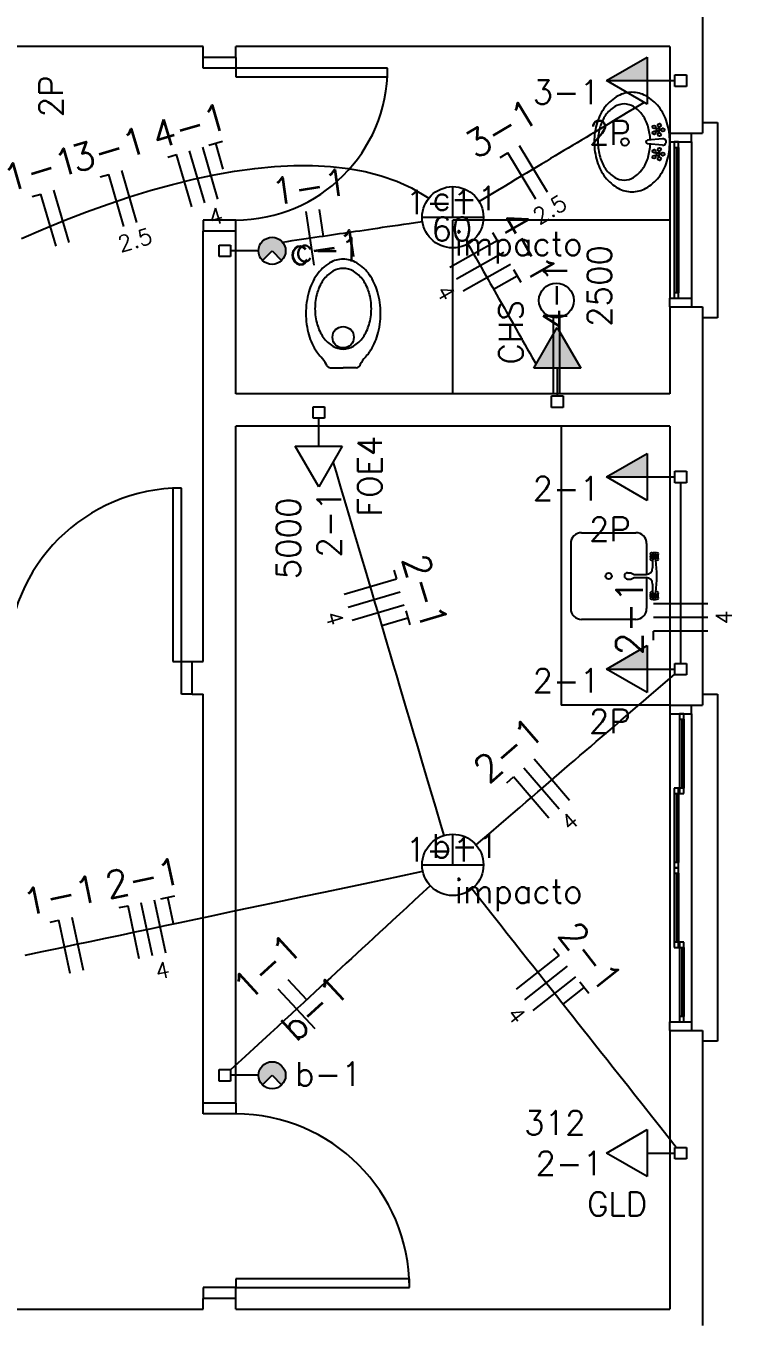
# Model space of a CAD drawing. Extents: x 241 to 398, y 106 to 179.
# Drawn here: x 329.19 to 332.44, y 114.71 to 120.69 of the extents above; entities that cross this region are included whole.
import ezdxf
from ezdxf.enums import TextEntityAlignment as Align

# ---------------------------------------------------------------- set-up
doc = ezdxf.new("R2010")
doc.units = 0
for name, color, linetype in [('ALVVISTA', 8, 'CONTINUOUS'), ('EL-CONDUTOS', 4, 'CONTINUOUS'), ('EL-FIOS', 9, 'CONTINUOUS'), ('EL-TEXTOS_FIOS', 7, 'CONTINUOUS'), ('EL-TEXTOS_PONTOS', 5, 'CONTINUOUS'), ('P-SIMBOL', 5, 'CONTINUOUS')]:
    doc.layers.add(name, color=color, linetype=linetype)
doc.styles.add('ARIAL', font='romans.shx')

msp = doc.modelspace()

# ---------------------------------------------------------------- hatches: boundary and pattern name
at = {"layer": 'P-SIMBOL'}
for points in [[(332.0468, 120.4424), (331.8593, 120.4424), (332.0468, 120.5506)], [(330.2748, 119.7016), (330.3188, 119.6576), (330.3194, 119.6576), (330.2758, 119.6131), (330.2733, 119.6151), (330.2683, 119.6216), (330.2628, 119.6316), (330.2593, 119.6396), (330.2573, 119.6496), (330.2573, 119.6641), (330.2603, 119.6781), (330.2648, 119.6891)], [(330.2748, 119.7016), (330.3188, 119.6576), (330.3194, 119.6576), (330.2758, 119.6131), (330.2733, 119.6151), (330.2683, 119.6216), (330.2628, 119.6316), (330.2593, 119.6396), (330.2573, 119.6496), (330.2573, 119.6641), (330.2603, 119.6781), (330.2648, 119.6891)], [(330.2743, 119.7009), (330.3183, 119.657), (330.3183, 119.6569), (330.3183, 119.6566), (330.3628, 119.7001), (330.3608, 119.7023), (330.3543, 119.7072), (330.3443, 119.7131), (330.3363, 119.7165), (330.3263, 119.7183), (330.3118, 119.7185), (330.2979, 119.7155), (330.2869, 119.7109), (330.2743, 119.7007)], [(330.3628, 119.7016), (330.3188, 119.6576), (330.3624, 119.6131), (330.3643, 119.6151), (330.3693, 119.6216), (330.3754, 119.6316), (330.3783, 119.6396), (330.3803, 119.6496), (330.3803, 119.6641), (330.3774, 119.6781), (330.3728, 119.6891)], [(330.3628, 119.7016), (330.3188, 119.6576), (330.3624, 119.6131), (330.3643, 119.6151), (330.3693, 119.6216), (330.3754, 119.6316), (330.3783, 119.6396), (330.3803, 119.6496), (330.3803, 119.6641), (330.3774, 119.6781), (330.3728, 119.6891)], [(331.741, 119.1168), (331.6327, 119.3043), (331.5245, 119.1168)], [(332.0468, 118.6152), (331.8593, 118.6152), (332.0468, 118.7234)], [(332.0468, 117.7296), (331.8593, 117.7296), (332.0468, 117.8378)], [(330.2748, 115.9014), (330.3188, 115.8574), (330.3194, 115.8574), (330.2758, 115.8129), (330.2733, 115.8149), (330.2683, 115.8214), (330.2628, 115.8314), (330.2593, 115.8394), (330.2573, 115.8494), (330.2573, 115.8639), (330.2603, 115.8779), (330.2648, 115.8889)], [(330.2748, 115.9014), (330.3188, 115.8574), (330.3194, 115.8574), (330.2758, 115.8129), (330.2733, 115.8149), (330.2683, 115.8214), (330.2628, 115.8314), (330.2593, 115.8394), (330.2573, 115.8494), (330.2573, 115.8639), (330.2603, 115.8779), (330.2648, 115.8889)], [(330.2743, 115.9007), (330.3183, 115.8568), (330.3183, 115.8567), (330.3183, 115.8564), (330.3628, 115.8999), (330.3608, 115.9021), (330.3543, 115.907), (330.3443, 115.9129), (330.3363, 115.9163), (330.3263, 115.9181), (330.3118, 115.9183), (330.2979, 115.9153), (330.2869, 115.9107), (330.2743, 115.9005)], [(330.3628, 115.9014), (330.3188, 115.8574), (330.3624, 115.8129), (330.3643, 115.8149), (330.3693, 115.8214), (330.3754, 115.8314), (330.3783, 115.8394), (330.3803, 115.8494), (330.3803, 115.8639), (330.3774, 115.8779), (330.3728, 115.8889)], [(330.3628, 115.9014), (330.3188, 115.8574), (330.3624, 115.8129), (330.3643, 115.8149), (330.3693, 115.8214), (330.3754, 115.8314), (330.3783, 115.8394), (330.3803, 115.8494), (330.3803, 115.8639), (330.3774, 115.8779), (330.3728, 115.8889)]]:
    msp.add_hatch(color=256, dxfattribs=at).paths.add_polyline_path(points)

# ---------------------------------------------------------------- linework, layer by layer
at = {"layer": 'ALVVISTA'}
for p, q in [((332.3013, 122.0345), (332.3013, 120.6745)), ((332.3013, 120.6745), (332.3013, 120.1995)), ((330.0013, 120.5995), (326.4508, 120.5995)), ((330.0013, 120.5495), (330.0013, 120.5995)), ((332.1513, 120.5995), (330.1513, 120.5995)), ((330.1513, 120.5495), (330.1513, 120.5995)), ((332.1513, 120.5995), (332.1513, 120.1995)), ((330.1513, 120.5495), (330.0013, 120.5495)), ((330.0013, 120.4995), (330.0013, 120.5495)), ((330.1513, 120.5495), (330.1513, 120.4995)), ((330.1513, 120.4995), (330.0013, 120.4995)), ((330.1513, 120.4995), (330.1513, 120.4595)), ((330.8513, 120.4995), (330.1513, 120.4995)), ((330.8513, 120.4595), (330.8513, 120.4995)), ((330.1513, 120.4595), (330.8513, 120.4595)), ((332.3013, 120.2495), (332.3713, 120.2495)), ((332.3713, 120.2495), (332.3713, 119.349)), ((332.0833, 120.223), (332.0908, 120.2175)), ((332.0833, 120.207), (332.0908, 120.2125)), ((332.0848, 120.2255), (332.0923, 120.22)), ((332.0848, 120.2045), (332.0923, 120.21)), ((332.0998, 120.23), (332.0968, 120.2215)), ((332.0998, 120.2), (332.0968, 120.2085)), ((332.1028, 120.2295), (332.0998, 120.2205)), ((332.1028, 120.2005), (332.0998, 120.2095)), ((332.1118, 120.2165), (332.1028, 120.2165)), ((332.1118, 120.2135), (332.1028, 120.2135)), ((332.1513, 120.1995), (332.1513, 120.1595)), ((332.1513, 120.1995), (332.3013, 120.1995)), ((332.2513, 120.1595), (332.2513, 120.1995)), ((332.1178, 120.174), (332.0483, 120.1675)), ((332.1178, 120.1445), (332.0483, 120.151)), ((332.0998, 120.1185), (332.0968, 120.11)), ((332.1028, 120.118), (332.0998, 120.109)), ((332.1513, 120.1595), (332.1513, 119.439)), ((332.1513, 120.1595), (332.2513, 120.1595)), ((332.1913, 120.1595), (332.1713, 120.1595)), ((332.1713, 120.1595), (332.1713, 120.1345)), ((332.1713, 120.1345), (332.1713, 119.464)), ((332.1713, 120.1345), (332.1913, 120.1345)), ((332.1813, 120.1345), (332.1813, 119.464)), ((332.1913, 120.1345), (332.1913, 120.1595)), ((332.1913, 120.1345), (332.1913, 119.464)), ((332.2513, 120.1595), (332.2513, 119.439)), ((332.0833, 120.1115), (332.0908, 120.106)), ((332.0833, 120.0955), (332.0908, 120.101)), ((332.0848, 120.114), (332.0923, 120.1085)), ((332.0848, 120.093), (332.0923, 120.0985)), ((332.0998, 120.0885), (332.0968, 120.097)), ((332.1028, 120.089), (332.0998, 120.098)), ((332.1118, 120.105), (332.1028, 120.105)), ((332.1118, 120.102), (332.1028, 120.102)), ((330.1513, 119.799), (330.0013, 119.799)), ((330.0013, 119.799), (330.0013, 119.749)), ((330.1513, 119.749), (330.1513, 119.799)), ((332.1513, 119.799), (331.1513, 119.799)), ((331.1513, 118.999), (331.1513, 119.799)), ((330.1513, 119.749), (330.0013, 119.749)), ((330.0013, 118.924), (330.0013, 119.749)), ((330.1513, 118.999), (330.1513, 119.749)), ((332.1913, 119.464), (332.1713, 119.464)), ((332.1713, 119.464), (332.1713, 119.439)), ((332.1913, 119.439), (332.1913, 119.464)), ((332.1513, 119.439), (332.2513, 119.439)), ((332.1513, 119.399), (332.1513, 119.439)), ((332.1513, 119.399), (332.1513, 118.999)), ((332.1513, 119.399), (332.3013, 119.399)), ((332.1713, 119.439), (332.1913, 119.439)), ((332.2513, 119.439), (332.2513, 119.399)), ((332.3013, 119.399), (332.3013, 118.924)), ((331.6133, 119.349), (331.6133, 118.999)), ((331.6433, 119.349), (331.6433, 118.999)), ((332.3713, 119.349), (332.3013, 119.349)), ((330.5868, 119.119), (330.6463, 119.119)), ((330.7063, 119.119), (330.6463, 119.119)), ((332.1513, 118.999), (330.1513, 118.999)), ((330.0013, 117.764), (330.0013, 118.924)), ((332.3013, 118.924), (332.3013, 117.564)), ((332.1513, 118.849), (330.1513, 118.849)), ((330.1513, 117.689), (330.1513, 118.849)), ((331.6513, 118.849), (331.6513, 117.564)), ((332.1513, 118.849), (332.1513, 117.564)), ((329.8613, 118.564), (329.8613, 117.764)), ((329.9013, 118.564), (329.8613, 118.564)), ((329.9013, 117.764), (329.9013, 118.564)), ((331.7448, 118.3585), (331.9943, 118.3585)), ((331.6948, 118.3085), (331.6948, 118.0085)), ((332.0443, 118.3085), (332.0443, 118.1665)), ((332.0733, 118.2615), (332.0793, 118.2555)), ((332.0793, 118.2555), (332.0853, 118.2615)), ((332.0723, 118.2485), (332.0663, 118.2425)), ((332.0668, 118.254), (332.0723, 118.2485)), ((332.0718, 118.2315), (332.0718, 118.1965)), ((332.0793, 118.2415), (332.0733, 118.2355)), ((332.0793, 118.2415), (332.0848, 118.2355)), ((332.0863, 118.2485), (332.0928, 118.2545)), ((332.0863, 118.2485), (332.0923, 118.2425)), ((331.9568, 118.174), (331.9718, 118.174)), ((331.9568, 118.144), (331.9718, 118.144)), ((331.9718, 118.174), (331.9868, 118.1665)), ((331.9718, 118.144), (331.9868, 118.1515)), ((331.9868, 118.1665), (332.0418, 118.1665)), ((331.9868, 118.1515), (332.0418, 118.1515)), ((332.0443, 118.1515), (332.0443, 118.0085)), ((332.0718, 118.1215), (332.0718, 118.0855)), ((332.0733, 118.0815), (332.0793, 118.0755)), ((332.0793, 118.0755), (332.0848, 118.0815)), ((332.0663, 118.074), (332.0723, 118.0685)), ((332.0723, 118.0685), (332.0663, 118.0625)), ((332.0793, 118.0615), (332.0733, 118.0555)), ((332.0793, 118.0615), (332.0848, 118.0555)), ((332.0863, 118.0685), (332.0923, 118.0745)), ((332.0863, 118.0685), (332.0923, 118.0625)), ((331.9943, 117.9585), (331.7448, 117.9585)), ((329.8613, 117.764), (329.9013, 117.764)), ((329.9013, 117.614), (329.9013, 117.764)), ((329.9013, 117.764), (329.9513, 117.764)), ((329.9513, 117.614), (329.9513, 117.764)), ((329.9513, 117.764), (330.0013, 117.764)), ((330.1513, 115.729), (330.1513, 117.689)), ((329.9513, 117.614), (329.9013, 117.614)), ((329.9513, 117.614), (330.0013, 117.614)), ((330.0013, 115.729), (330.0013, 117.614)), ((332.3013, 117.614), (332.3713, 117.614)), ((332.3713, 117.614), (332.3713, 116.014)), ((332.1513, 117.564), (331.6513, 117.564)), ((332.1513, 117.564), (332.1513, 117.524)), ((332.1513, 117.564), (332.3013, 117.564)), ((332.2513, 117.524), (332.2513, 117.564)), ((332.1513, 117.524), (332.1513, 116.104)), ((332.1513, 117.524), (332.2513, 117.524)), ((332.2163, 117.524), (332.1963, 117.524)), ((332.1963, 117.524), (332.1963, 117.499)), ((332.1963, 117.499), (332.2163, 117.499)), ((332.1963, 117.499), (332.1963, 117.1815)), ((332.2063, 117.499), (332.2063, 117.1815)), ((332.2163, 117.499), (332.2163, 117.524)), ((332.2163, 117.499), (332.2163, 117.1815)), ((332.2513, 117.524), (332.2513, 116.104)), ((332.1713, 117.1815), (332.1713, 117.1565)), ((332.1913, 117.1815), (332.1713, 117.1815)), ((332.1713, 117.1565), (332.1713, 116.839)), ((332.1713, 117.1565), (332.1913, 117.1565)), ((332.1813, 117.1565), (332.1813, 116.839)), ((332.1913, 117.1565), (332.1913, 117.1815)), ((332.1913, 117.1565), (332.1913, 116.839)), ((332.2163, 117.1815), (332.1963, 117.1815)), ((332.1963, 117.1815), (332.1963, 117.1565)), ((332.1963, 117.1565), (332.2163, 117.1565)), ((332.2163, 117.1565), (332.2163, 117.1815)), ((332.1913, 116.839), (332.1713, 116.839)), ((332.1713, 116.839), (332.1713, 116.814)), ((332.1913, 116.814), (332.1913, 116.839)), ((332.1913, 116.814), (332.1713, 116.814)), ((332.1713, 116.814), (332.1913, 116.814)), ((332.1713, 116.814), (332.1713, 116.789)), ((332.1713, 116.789), (332.1913, 116.789)), ((332.1713, 116.789), (332.1713, 116.4715)), ((332.1813, 116.789), (332.1813, 116.4715)), ((332.1913, 116.789), (332.1913, 116.814)), ((332.1913, 116.789), (332.1913, 116.4715)), ((332.1913, 116.4715), (332.1713, 116.4715)), ((332.1713, 116.4715), (332.1713, 116.4465)), ((332.1913, 116.4465), (332.1913, 116.4715)), ((332.1963, 116.4715), (332.1963, 116.4465)), ((332.2163, 116.4715), (332.1963, 116.4715)), ((332.2163, 116.4465), (332.2163, 116.4715)), ((332.1713, 116.4465), (332.1913, 116.4465)), ((332.1963, 116.4465), (332.1963, 116.129)), ((332.1963, 116.4465), (332.2163, 116.4465)), ((332.2063, 116.4465), (332.2063, 116.129)), ((332.2163, 116.4465), (332.2163, 116.129)), ((332.1513, 116.104), (332.2513, 116.104)), ((332.1513, 116.064), (332.1513, 116.104)), ((332.2163, 116.129), (332.1963, 116.129)), ((332.1963, 116.129), (332.1963, 116.104)), ((332.1963, 116.104), (332.2163, 116.104)), ((332.2163, 116.104), (332.2163, 116.129)), ((332.2513, 116.104), (332.2513, 116.064)), ((332.1513, 116.064), (332.1513, 114.779)), ((332.1513, 116.064), (332.3013, 116.064)), ((332.3013, 116.064), (332.3013, 114.704)), ((332.3713, 116.014), (332.3013, 116.014)), ((330.1513, 115.729), (330.0013, 115.729)), ((330.0013, 115.679), (330.0013, 115.729)), ((330.1513, 115.729), (330.1513, 115.679)), ((330.1513, 115.679), (330.0013, 115.679)), ((330.1513, 114.919), (330.1513, 114.879)), ((330.9513, 114.919), (330.1513, 114.919)), ((330.9513, 114.879), (330.9513, 114.919)), ((330.1513, 114.879), (330.0013, 114.879)), ((330.0013, 114.879), (330.0013, 114.829)), ((330.1513, 114.879), (330.9513, 114.879)), ((330.1513, 114.829), (330.1513, 114.879)), ((330.1513, 114.829), (330.0013, 114.829)), ((330.0013, 114.779), (330.0013, 114.829)), ((330.1513, 114.779), (330.1513, 114.829)), ((326.4508, 114.779), (330.0013, 114.779)), ((330.1513, 114.779), (332.1513, 114.779))]:
    msp.add_line(p, q, dxfattribs=at)
for centre, radius in [((332.0783, 120.2285), 0.00738), ((332.1033, 120.2365), 0.00738), ((331.9443, 120.1595), 0.0175), ((332.0783, 120.2015), 0.00738), ((332.0963, 120.215), 0.00633), ((332.1033, 120.1935), 0.00738), ((332.1193, 120.215), 0.00738), ((332.0783, 120.117), 0.00738), ((332.1033, 120.125), 0.00738), ((332.0783, 120.09), 0.00738), ((332.0963, 120.1035), 0.00633), ((332.1033, 120.082), 0.00738), ((332.1193, 120.1035), 0.00738), ((331.6283, 119.429), 0.08), ((330.6463, 119.2595), 0.0493), ((332.0673, 118.2605), 0.0062), ((332.0913, 118.2605), 0.0062), ((332.0673, 118.2365), 0.0062), ((332.0793, 118.2485), 0.00507), ((332.0913, 118.2365), 0.0062), ((331.8698, 118.1585), 0.0143), ((332.0673, 118.0805), 0.0062), ((332.0913, 118.0805), 0.0062), ((332.0673, 118.0565), 0.0062), ((332.0793, 118.0685), 0.00507), ((332.0913, 118.0565), 0.0062)]:
    msp.add_circle(centre, radius, dxfattribs=at)
for centre, radius, start, end in [((330.1513, 120.4995), 0.7, 270, 0), ((332.0018, 120.2085), 0.1861, 118.5825, 142.75522), ((331.9768, 120.2545), 0.1339, 90, 118.5825), ((331.9768, 120.2545), 0.1339, 61.4175, 90), ((331.9518, 120.2085), 0.1861, 37.24478, 61.4175), ((332.0413, 120.179), 0.2355, 142.75522, 162.51997), ((331.9668, 120.2065), 0.1351, 121.03453, 145.45543), ((331.9408, 120.25), 0.0845, 90, 121.03453), ((331.9408, 120.25), 0.0845, 58.96547, 90), ((331.9143, 120.2065), 0.1351, 34.54458, 58.96547), ((331.9128, 120.179), 0.2355, 17.48004, 37.24478), ((332.1033, 120.1595), 0.3004, 162.51997, 180), ((332.0083, 120.178), 0.1854, 145.45543, 164.0842), ((331.8733, 120.178), 0.1854, 15.91581, 34.54458), ((331.8508, 120.1595), 0.3004, 0, 17.48004), ((332.0733, 120.1595), 0.2533, 164.0842, 180), ((331.8078, 120.1595), 0.2533, 2.10218, 15.91581), ((332.1033, 120.1595), 0.3004, 180, 197.48004), ((332.0733, 120.1595), 0.2533, 180, 195.9158), ((332.0493, 120.1595), 0.00813, 95.42869, 264.73569), ((331.8078, 120.1595), 0.2533, 344.0842, 357.89783), ((332.1193, 120.1595), 0.0148, 264.41656, 95.89136), ((331.8508, 120.1595), 0.3004, 342.51996, 0), ((332.0413, 120.1395), 0.2355, 197.48004, 217.24481), ((332.0083, 120.1405), 0.1854, 195.9158, 214.54457), ((331.8733, 120.1405), 0.1854, 325.45544, 344.0842), ((331.9128, 120.1395), 0.2355, 322.75525, 342.51996), ((332.0018, 120.11), 0.1861, 217.24481, 241.41751), ((331.9668, 120.112), 0.1351, 214.54457, 238.96549), ((331.9408, 120.0685), 0.0845, 238.96549, 270), ((331.9408, 120.0685), 0.0845, 270, 301.03455), ((331.9143, 120.112), 0.1351, 301.03455, 325.45544), ((331.9518, 120.11), 0.1861, 298.58249, 322.75525), ((331.9768, 120.064), 0.1339, 241.41751, 270), ((331.9768, 120.064), 0.1339, 270, 298.58249), ((330.6838, 119.4365), 0.1931, 121.03453, 145.45543), ((330.6463, 119.4985), 0.1207, 90, 121.03453), ((330.6463, 119.4985), 0.1207, 58.96547, 90), ((330.6093, 119.4365), 0.1931, 34.54458, 58.96547), ((330.7428, 119.396), 0.2648, 145.45543, 164.0842), ((330.7148, 119.4105), 0.1957, 145.04204, 163.84988), ((330.6728, 119.4395), 0.1445, 120.646, 145.04204), ((330.6463, 119.4845), 0.0924, 90, 120.646), ((330.6463, 119.4845), 0.0924, 59.354, 90), ((330.6198, 119.4395), 0.1445, 34.95798, 59.354), ((330.5778, 119.4105), 0.1957, 16.15011, 34.95798), ((330.5503, 119.396), 0.2648, 15.91581, 34.54458), ((330.8363, 119.369), 0.3619, 164.0842, 180), ((330.7813, 119.391), 0.2648, 163.84988, 180), ((330.5113, 119.391), 0.2648, 0, 16.15011), ((330.4568, 119.369), 0.3619, 0, 15.91581), ((330.8363, 119.369), 0.3619, 180, 195.9158), ((330.7813, 119.391), 0.2648, 180, 196.15013), ((330.5113, 119.391), 0.2648, 343.84988, 0), ((330.4568, 119.369), 0.3619, 344.0842, 0), ((330.7148, 119.372), 0.1957, 196.15013, 214.95798), ((330.5778, 119.372), 0.1957, 325.04202, 343.84988), ((330.7428, 119.3425), 0.2648, 195.9158, 214.54457), ((330.6728, 119.3425), 0.1445, 214.95798, 239.354), ((330.6463, 119.2975), 0.0924, 239.354, 270), ((330.6463, 119.2975), 0.0924, 270, 300.646), ((330.6198, 119.3425), 0.1445, 300.646, 325.04202), ((330.5503, 119.3425), 0.2648, 325.45544, 344.0842), ((330.6838, 119.302), 0.1931, 214.54457, 223.89964), ((330.4288, 119.061), 0.1576, 27.89368, 42.68741), ((330.8643, 119.061), 0.1576, 137.31259, 152.10634), ((330.6093, 119.302), 0.1931, 316.43506, 325.45544), ((330.5868, 119.139), 0.02, 186.21104, 270), ((330.7063, 119.139), 0.02, 270, 353.789), ((329.9013, 117.764), 0.8, 90, 180), ((331.7448, 118.3085), 0.05, 90, 180), ((331.9943, 118.3085), 0.05, 0, 90), ((332.0798, 118.2435), 0.0229, 71.72559, 109.7467), ((332.0768, 118.2485), 0.0156, 151.28233, 208.71767), ((331.4573, 118.1585), 0.6339, 353.3446, 6.65547), ((332.0823, 118.249), 0.0153, 329.57178, 30.42821), ((331.9568, 118.159), 0.015, 90, 270), ((332.0418, 118.1965), 0.03, 270, 0), ((332.0418, 118.1215), 0.03, 0, 90), ((332.0763, 118.0685), 0.0156, 151.28233, 208.71767), ((332.0793, 118.069), 0.0188, 245.24622, 293.3183), ((332.0823, 118.069), 0.0153, 329.57178, 30.42821), ((331.7448, 118.0085), 0.05, 180, 270), ((331.9943, 118.0085), 0.05, 270, 0), ((330.1513, 114.879), 0.8, 0, 90)]:
    msp.add_arc(centre, radius, start, end, dxfattribs=at)
at = {"layer": 'EL-CONDUTOS', "linetype": 'Continuous'}
for points in [[(332.0336, 120.3417), (331.9866, 120.3135), (331.9578, 120.2962), (331.9303, 120.2797), (331.904, 120.2639), (331.8788, 120.2488), (331.8545, 120.2342), (331.8311, 120.2202), (331.8086, 120.2066), (331.7866, 120.1935), (331.7653, 120.1807), (331.7444, 120.1681), (331.7238, 120.1558), (331.7035, 120.1436), (331.6833, 120.1315), (331.6632, 120.1194), (331.643, 120.1073), (331.6226, 120.0951), (331.602, 120.0827), (331.5809, 120.07), (331.5594, 120.0571), (331.5373, 120.0438), (331.5145, 120.0302), (331.4908, 120.016), (331.4663, 120.0013), (331.4408, 119.9859), (331.4141, 119.9699), (331.3862, 119.9532), (331.357, 119.9357), (331.3263, 119.9173), (331.2724, 119.8849)], [(329.1644, 119.7148), (329.2639, 119.7579), (329.3636, 119.7988), (329.4635, 119.8374), (329.5632, 119.8733), (329.6626, 119.9065), (329.7614, 119.9367), (329.8594, 119.9638), (329.9563, 119.9875), (330.0521, 120.0078), (330.1464, 120.0244), (330.239, 120.0372), (330.3297, 120.0459), (330.4183, 120.0504), (330.5046, 120.0505), (330.5883, 120.0461), (330.6693, 120.0368), (330.7472, 120.0227), (330.822, 120.0034), (330.8932, 119.9788), (330.9609, 119.9487), (331.0415, 119.901)], [(331.0116, 119.7917), (330.9791, 119.7869), (330.9509, 119.7828), (330.9239, 119.7788), (330.8981, 119.775), (330.8733, 119.7713), (330.8495, 119.7678), (330.8266, 119.7645), (330.8045, 119.7612), (330.7831, 119.7581), (330.7624, 119.755), (330.7423, 119.752), (330.7226, 119.7491), (330.7034, 119.7463), (330.6845, 119.7435), (330.6658, 119.7408), (330.6473, 119.7381), (330.6289, 119.7354), (330.6106, 119.7326), (330.5921, 119.7299), (330.5735, 119.7272), (330.5547, 119.7244), (330.5355, 119.7216), (330.516, 119.7187), (330.496, 119.7158), (330.4755, 119.7128), (330.4543, 119.7096), (330.4324, 119.7064), (330.4097, 119.7031), (330.3862, 119.6996), (330.3676, 119.6968)], [(331.2209, 119.6894), (331.2309, 119.6717), (331.2444, 119.6479), (331.2573, 119.6251), (331.2696, 119.6034), (331.2814, 119.5826), (331.2927, 119.5626), (331.3036, 119.5434), (331.3141, 119.5249), (331.3242, 119.507), (331.334, 119.4896), (331.3436, 119.4728), (331.3529, 119.4563), (331.3621, 119.4402), (331.3711, 119.4243), (331.38, 119.4085), (331.3888, 119.3929), (331.3976, 119.3773), (331.4065, 119.3617), (331.4154, 119.346), (331.4245, 119.33), (331.4336, 119.3138), (331.443, 119.2972), (331.4526, 119.2802), (331.4625, 119.2627), (331.4728, 119.2447), (331.4834, 119.226), (331.4944, 119.2066), (331.5058, 119.1864), (331.5177, 119.1653), (331.535, 119.135)], [(331.1112, 116.9627), (331.0962, 117.0133), (331.0725, 117.0936), (331.0501, 117.1693), (331.0289, 117.2408), (331.0089, 117.3084), (330.99, 117.3724), (330.972, 117.4331), (330.9548, 117.491), (330.9385, 117.5464), (330.9227, 117.5995), (330.9076, 117.6507), (330.8928, 117.7004), (330.8785, 117.7489), (330.8644, 117.7966), (330.8504, 117.8437), (330.8365, 117.8906), (330.8226, 117.9377), (330.8085, 117.9853), (330.7942, 118.0337), (330.7795, 118.0832), (330.7644, 118.1343), (330.7488, 118.1872), (330.7325, 118.2422), (330.7154, 118.2998), (330.6975, 118.3603), (330.6787, 118.4239), (330.6588, 118.491), (330.6378, 118.5621), (330.6155, 118.6373), (330.601, 118.6861)], [(332.2013, 117.7561), (332.2013, 117.8099), (332.2013, 117.8451), (332.2013, 117.8783), (332.2013, 117.9096), (332.2013, 117.9391), (332.2013, 117.9669), (332.2013, 117.9934), (332.2013, 118.0186), (332.2013, 118.0426), (332.2013, 118.0657), (332.2013, 118.088), (332.2013, 118.1097), (332.2013, 118.1308), (332.2013, 118.1517), (332.2013, 118.1724), (332.2013, 118.1931), (332.2013, 118.2139), (332.2013, 118.2351), (332.2013, 118.2567), (332.2013, 118.279), (332.2013, 118.3021), (332.2013, 118.3262), (332.2013, 118.3513), (332.2013, 118.3778), (332.2013, 118.4057), (332.2013, 118.4352), (332.2013, 118.4664), (332.2013, 118.4996), (332.2013, 118.5348), (332.2013, 118.5886)], [(331.2585, 116.9193), (331.2898, 116.9463), (331.3277, 116.9788), (331.3634, 117.0095), (331.3973, 117.0386), (331.4293, 117.0661), (331.4597, 117.0923), (331.4887, 117.1172), (331.5165, 117.141), (331.5431, 117.1639), (331.5688, 117.186), (331.5938, 117.2075), (331.6182, 117.2284), (331.6421, 117.249), (331.6658, 117.2694), (331.6894, 117.2897), (331.7132, 117.31), (331.7372, 117.3307), (331.7616, 117.3517), (331.7866, 117.3732), (331.8124, 117.3953), (331.8392, 117.4183), (331.867, 117.4423), (331.8962, 117.4673), (331.9268, 117.4936), (331.959, 117.5213), (331.9931, 117.5506), (332.0291, 117.5815), (332.0672, 117.6143), (332.1076, 117.649), (332.1748, 117.7066)], [(329.1807, 116.4112), (329.2602, 116.428), (329.3364, 116.4441), (329.4101, 116.4597), (329.4816, 116.4748), (329.5515, 116.4895), (329.6204, 116.504), (329.6887, 116.5185), (329.7571, 116.5329), (329.8259, 116.5474), (329.8959, 116.5622), (329.9674, 116.5773), (330.041, 116.5928), (330.1173, 116.6089), (330.1967, 116.6257), (330.2799, 116.6433), (330.3672, 116.6617), (330.4594, 116.6812), (330.5568, 116.7017), (330.66, 116.7235), (330.7696, 116.7467), (330.886, 116.7712), (331.0131, 116.7981)], [(331.0476, 116.7314), (331.0128, 116.6994), (330.975, 116.6644), (330.9392, 116.6313), (330.9054, 116.6001), (330.8733, 116.5705), (330.8429, 116.5424), (330.8139, 116.5156), (330.7862, 116.49), (330.7595, 116.4654), (330.7338, 116.4416), (330.7089, 116.4186), (330.6845, 116.3961), (330.6605, 116.374), (330.6368, 116.3521), (330.6132, 116.3302), (330.5895, 116.3083), (330.5655, 116.2862), (330.541, 116.2636), (330.516, 116.2405), (330.4902, 116.2166), (330.4635, 116.1919), (330.4356, 116.1662), (330.4064, 116.1393), (330.3758, 116.111), (330.3436, 116.0812), (330.3096, 116.0498), (330.2736, 116.0166), (330.2355, 115.9814), (330.195, 115.944), (330.1278, 115.882)], [(332.1802, 115.5253), (332.1538, 115.5589), (332.1092, 115.6154), (332.0672, 115.6685), (332.0277, 115.7184), (331.9905, 115.7655), (331.9554, 115.8099), (331.9222, 115.8519), (331.8907, 115.8917), (331.8607, 115.9296), (331.8321, 115.9658), (331.8047, 116.0006), (331.7782, 116.0341), (331.7525, 116.0666), (331.7273, 116.0984), (331.7026, 116.1297), (331.6781, 116.1608), (331.6535, 116.1918), (331.6288, 116.223), (331.6038, 116.2548), (331.5782, 116.2872), (331.5518, 116.3205), (331.5245, 116.3551), (331.4961, 116.3911), (331.4663, 116.4287), (331.4351, 116.4682), (331.4021, 116.5099), (331.3673, 116.554), (331.3304, 116.6007), (331.2912, 116.6502), (331.2389, 116.7164)]]:
    msp.add_lwpolyline(points, dxfattribs=at)
at = {"layer": 'EL-FIOS'}
for p, q in [((330.009, 119.8785), (329.9391, 120.1185)), ((330.069, 119.8959), (329.9992, 120.136)), ((330.0272, 120.1441), (330.0912, 120.1628)), ((330.0941, 120.0334), (330.0592, 120.1534)), ((331.587, 119.9279), (331.4583, 120.1422)), ((329.8391, 120.0894), (329.8791, 120.1011)), ((329.9489, 119.861), (329.8791, 120.1011)), ((331.369, 120.0886), (331.4047, 120.1101)), ((331.5334, 119.8957), (331.4047, 120.1101)), ((329.5267, 119.9986), (329.5667, 120.0102)), ((329.6365, 119.7701), (329.5667, 120.0102)), ((329.6965, 119.7876), (329.6267, 120.0277)), ((329.384, 119.6967), (329.3142, 119.9368)), ((329.2142, 119.9077), (329.2542, 119.9193)), ((329.324, 119.6793), (329.2542, 119.9193)), ((330.5122, 119.5918), (330.4758, 119.8391)), ((330.5558, 119.7245), (330.5376, 119.8482)), ((331.1378, 119.5825), (331.3553, 119.7057)), ((331.3348, 119.742), (331.3553, 119.7057)), ((331.1686, 119.5281), (331.3861, 119.6513)), ((331.1994, 119.4737), (331.4169, 119.5969)), ((331.3389, 119.4809), (331.4477, 119.5425)), ((331.4313, 119.5716), (331.4641, 119.5135)), ((330.6516, 118.0749), (330.8913, 118.1459)), ((330.8795, 118.1858), (330.8913, 118.1459)), ((330.6694, 118.015), (330.9091, 118.086)), ((330.6871, 117.9551), (330.9268, 118.026)), ((332.3263, 118.0302), (332.0763, 118.0302)), ((330.8247, 117.9306), (330.9446, 117.9661)), ((330.9351, 117.9981), (330.954, 117.9341)), ((332.3263, 117.9677), (332.0763, 117.9677)), ((332.0763, 117.8636), (332.0763, 117.9052)), ((332.3263, 117.9052), (332.0763, 117.9052)), ((331.6889, 117.1244), (331.526, 117.314)), ((331.6415, 117.0837), (331.4786, 117.2733)), ((331.3996, 117.2054), (331.4312, 117.2325)), ((331.5941, 117.0429), (331.4312, 117.2325)), ((329.768, 116.4075), (329.7163, 116.6521)), ((329.8291, 116.4204), (329.7775, 116.665)), ((329.806, 116.671), (329.8713, 116.6848)), ((329.8645, 116.5556), (329.8386, 116.6779)), ((329.4496, 116.3402), (329.3979, 116.5849)), ((329.6144, 116.6305), (329.6552, 116.6392)), ((329.7068, 116.3945), (329.6552, 116.6392)), ((329.296, 116.5633), (329.3368, 116.5719)), ((329.3884, 116.3273), (329.3368, 116.5719)), ((331.4447, 116.2545), (331.6408, 116.4095)), ((331.615, 116.4422), (331.6408, 116.4095)), ((331.4834, 116.2054), (331.6796, 116.3605)), ((330.4783, 116.2057), (330.3935, 116.2975)), ((331.5222, 116.1564), (331.7183, 116.3114)), ((331.7364, 116.2886), (331.7778, 116.2362)), ((330.5172, 116.0714), (330.3476, 116.2551)), ((331.659, 116.1849), (331.7571, 116.2624))]:
    msp.add_line(p, q, dxfattribs=at)
at = {"layer": 'P-SIMBOL'}
for p, q in [((331.8593, 120.4424), (332.0468, 120.5506)), ((332.0468, 120.5506), (332.0468, 120.3341)), ((332.0468, 120.3341), (331.8593, 120.4424)), ((331.8593, 120.4424), (332.0468, 120.4424)), ((332.0468, 120.4424), (332.1748, 120.4424)), ((332.1748, 120.4158), (332.1748, 120.4689)), ((332.1748, 120.4689), (332.2278, 120.4689)), ((332.2278, 120.4158), (332.1748, 120.4158)), ((332.2278, 120.4689), (332.2278, 120.4158)), ((331.1513, 119.8123), (331.1513, 119.9535)), ((331.0101, 119.8123), (331.2926, 119.8123)), ((330.0748, 119.6311), (330.0748, 119.6842)), ((330.0748, 119.6842), (330.1278, 119.6842)), ((330.1278, 119.6842), (330.1278, 119.6311)), ((330.2563, 119.6577), (330.1278, 119.6577)), ((330.2743, 119.6135), (330.3188, 119.6577)), ((330.3188, 119.6577), (330.3628, 119.6135)), ((330.1278, 119.6311), (330.0748, 119.6311)), ((331.5245, 119.1168), (331.6327, 119.3043)), ((331.6327, 119.3043), (331.741, 119.1168)), ((331.741, 119.1168), (331.5245, 119.1168)), ((331.6327, 119.1168), (331.6327, 118.9888)), ((331.6062, 118.9357), (331.6062, 118.9888)), ((331.6062, 118.9888), (331.6592, 118.9888)), ((331.6592, 118.9888), (331.6592, 118.9357)), ((330.5076, 118.9388), (330.5606, 118.9388)), ((330.5076, 118.8857), (330.5076, 118.9388)), ((330.5606, 118.9388), (330.5606, 118.8857)), ((331.6592, 118.9357), (331.6062, 118.9357)), ((330.5606, 118.8857), (330.5076, 118.8857)), ((330.5341, 118.7577), (330.5341, 118.8857)), ((330.5341, 118.5702), (330.4259, 118.7577)), ((330.4259, 118.7577), (330.6424, 118.7577)), ((330.6424, 118.7577), (330.5341, 118.5702)), ((331.8593, 118.6152), (332.0468, 118.7234)), ((332.0468, 118.7234), (332.0468, 118.5069)), ((332.1748, 118.5886), (332.1748, 118.6417)), ((332.1748, 118.6417), (332.2278, 118.6417)), ((332.2278, 118.6417), (332.2278, 118.5886)), ((332.0468, 118.5069), (331.8593, 118.6152)), ((331.8593, 118.6152), (332.0468, 118.6152)), ((332.0468, 118.6152), (332.1748, 118.6152)), ((332.2278, 118.5886), (332.1748, 118.5886)), ((331.8593, 117.7296), (332.0468, 117.8378)), ((332.0468, 117.8378), (332.0468, 117.6213)), ((332.0468, 117.6213), (331.8593, 117.7296)), ((331.8593, 117.7296), (332.0468, 117.7296)), ((332.0468, 117.7296), (332.1748, 117.7296)), ((332.1748, 117.703), (332.1748, 117.7561)), ((332.1748, 117.7561), (332.2278, 117.7561)), ((332.2278, 117.7561), (332.2278, 117.703)), ((332.2278, 117.703), (332.1748, 117.703)), ((331.1513, 116.8273), (331.1513, 116.9685)), ((331.0101, 116.8273), (331.2926, 116.8273)), ((330.0748, 115.8309), (330.0748, 115.884)), ((330.0748, 115.884), (330.1278, 115.884)), ((330.1278, 115.884), (330.1278, 115.8309)), ((330.1278, 115.8309), (330.0748, 115.8309)), ((330.2563, 115.8575), (330.1278, 115.8575)), ((330.2743, 115.8133), (330.3188, 115.8575)), ((330.3188, 115.8575), (330.3628, 115.8133)), ((331.8593, 115.4988), (332.0468, 115.607)), ((332.0468, 115.607), (332.0468, 115.3905)), ((332.1748, 115.5253), (332.2278, 115.5253)), ((332.1748, 115.4722), (332.1748, 115.5253)), ((332.2278, 115.5253), (332.2278, 115.4722)), ((332.0468, 115.3905), (331.8593, 115.4988)), ((332.0468, 115.4988), (332.1748, 115.4988)), ((332.2278, 115.4722), (332.1748, 115.4722))]:
    msp.add_line(p, q, dxfattribs=at)
for centre, radius in [((331.1513, 119.8123), 0.1412), ((330.3188, 119.6577), 0.0625), ((331.1513, 116.8273), 0.1412), ((330.3188, 115.8575), 0.0625)]:
    msp.add_circle(centre, radius, dxfattribs=at)

# ---------------------------------------------------------------- texts
at = {"layer": 'EL-TEXTOS_FIOS', "style": 'ARIAL'}
for s, height, rotation, p in [('4-1', 0.12355, 16.217, (329.9553, 120.1747)), ('3-1', 0.12355, 30.968, (331.4061, 120.1685)), ('3-1', 0.12355, 16.217, (329.5829, 120.0664)), ('1-1', 0.12355, 16.217, (329.2704, 119.9755)), ('1-1', 0.12355, 8.376, (330.4995, 119.8926)), ('2.5', 0.07413, 30.968, (331.6174, 119.8165)), ('4', 0.0741, 16.217, (330.07, 119.7804)), ('2.5', 0.07413, 16.217, (329.6976, 119.6721)), ('4-1', 0.12355, 299.52499, (331.4445, 119.6485)), ('c-1', 0.12355, 8.376, (330.5722, 119.6131)), ('4', 0.0741, 299.52499, (331.0872, 119.4461)), ('2-1', 0.12355, 286.48999, (330.9653, 118.07)), ('2-1', 0.12355, 90, (332.0269, 117.9677)), ('4', 0.0741, 286.48999, (330.5716, 117.9535)), ('4', 0.0741, 90, (332.4375, 117.9677)), ('2-1', 0.12355, 40.674, (331.4464, 117.3108)), ('4', 0.0741, 40.674, (331.714, 116.9993)), ('2-1', 0.12355, 11.92, (329.7367, 116.7069)), ('1-1', 0.12355, 11.92, (329.3572, 116.6268)), ('2-1', 0.12355, 308.32199, (331.7377, 116.3666)), ('1-1', 0.12355, 42.726, (330.337, 116.3126)), ('4', 0.0741, 11.92, (329.8215, 116.3051)), ('b-1', 0.12355, 42.726, (330.5548, 116.1229)), ('4', 0.0741, 308.32199, (331.4156, 116.112))]:
    msp.add_text(s, height=height, rotation=rotation, dxfattribs=at).set_placement(p, align=Align.CENTER)
at = {"layer": 'EL-TEXTOS_PONTOS', "style": 'ARIAL'}
for s, p in [('2P', (329.3553, 120.3696)), ('2500', (331.8818, 119.4957)), ('4-1', (331.6779, 119.4522)), ('CHS', (331.4739, 119.2817)), ('FOE4', (330.8238, 118.6196)), ('5000', (330.4493, 118.332)), ('2-1', (330.6365, 118.3989))]:
    msp.add_text(s, height=0.11, rotation=90, dxfattribs=at).set_placement(p, align=Align.CENTER)
for s, p in [('3-1', (331.6746, 120.3342)), ('2P', (331.8752, 120.147)), ('1-1', (331.0897, 119.8272)), ('c-1', (331.2081, 119.8446)), ('60', (331.1472, 119.7036)), ('impacto', (331.4549, 119.6356)), ('2-1', (331.6746, 118.507)), ('2P', (331.8752, 118.3198)), ('2-1', (331.6746, 117.6214)), ('2P', (331.8752, 117.4342)), ('1-1', (331.0897, 116.8422)), ('b-1', (331.2081, 116.8596)), ('impacto', (331.4549, 116.6506)), ('312', (331.6211, 115.5836)), ('2-1', (331.688, 115.3964)), ('GLD', (331.9087, 115.2091))]:
    msp.add_text(s, height=0.11, dxfattribs=at).set_placement(p, align=Align.CENTER)
for s, p in [('c-1', (330.4254, 119.6084)), ('b-1', (330.4254, 115.8082))]:
    msp.add_text(s, height=0.11, dxfattribs=at).set_placement(p)

doc.saveas('drawing.dxf')
